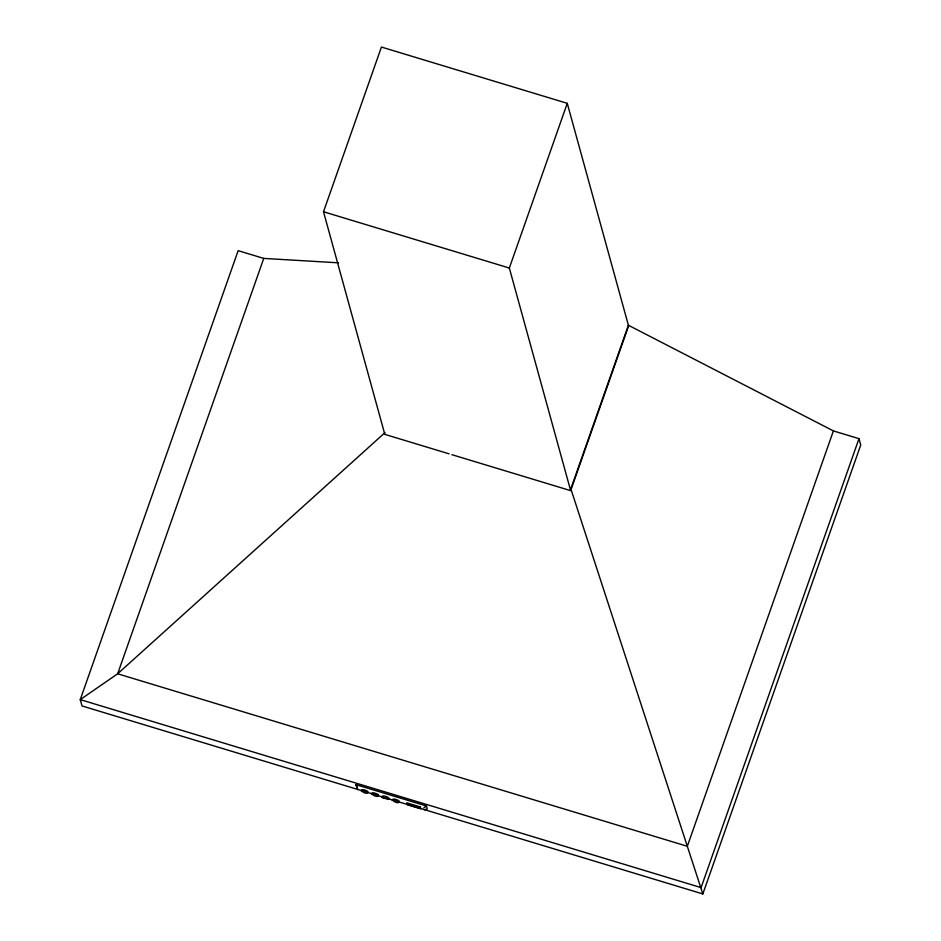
<?xml version="1.0" encoding="UTF-8"?>
<svg xmlns="http://www.w3.org/2000/svg" width="941" height="941" viewBox="0 0 941 941"><rect width="100%" height="100%" fill="white"/><g stroke="black" fill="none" stroke-linecap="round" stroke-linejoin="round"><path stroke-width="1.41" d="M338.489 262.821L263.751 258.41L117.66 673.791L80.267 699.61L82.02 705.95L361.532 790.593M449.092 453.833L384.822 434.377L323.504 211.76L381.434 47.05L567.258 103.322L628.576 325.939M451.892 454.679L570.658 490.649L509.34 268.032L567.258 103.322M571.14 489.261L628.094 327.327M385.022 432.589L117.66 673.791L687.318 846.288L570.846 488.861L628.388 325.245L833.397 430.907L687.318 846.288L702.845 893.95L399.455 802.073M833.397 430.907L858.98 438.659L701.092 887.61L80.267 699.61L238.155 250.659L263.751 258.41M702.845 893.95L860.733 444.999L858.98 438.659M423.815 807.872L426.449 805.99L427.261 808.942L424.344 809.789M367.649 792.251C370.236 791.522 360.897 788.252 361.638 790.217M378.035 795.404C381.081 794.475 368.79 791.063 372.836 793.828M382.564 796.862L381.681 797.098L382.869 797.968L388.951 799.297L378.388 795.698M388.41 798.544C390.997 797.815 381.658 794.533 382.399 796.509M398.796 801.685C401.384 800.956 392.044 797.686 392.773 799.65M323.504 211.76L509.34 268.032M357.898 789.664L355.851 784.618L426.449 805.99M368.554 792.722L372.765 793.992M386.81 798.25L392.432 799.944M355.851 784.618L357.368 787.758M361.109 790.569C366.378 795.639 372.765 792.369 361.109 790.569M371.483 793.722C376.753 798.78 383.152 795.521 371.483 793.722M392.256 800.003C397.514 805.073 403.912 801.803 392.256 800.003M420.309 806.931L406.712 802.814L407.23 804.72L420.839 808.837L420.309 806.931"/></g></svg>
